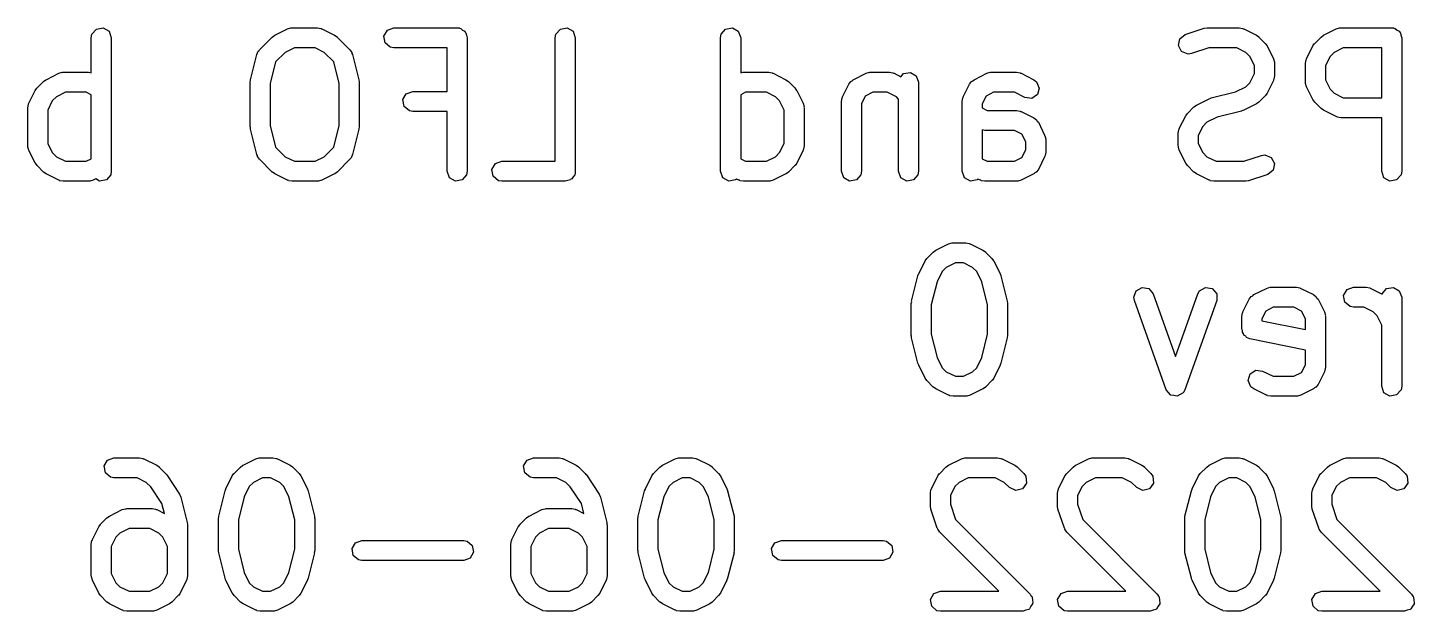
# Model space of a CAD drawing. Extents: x 65 to 231, y -134 to -59.
# Drawn here: x 220.61 to 231, y -102.47 to -98.1 of the extents above; entities that cross this region are included whole.
import ezdxf

# ---------------------------------------------------------------- set-up
doc = ezdxf.new("R2010")
doc.units = 0
doc.layers.add('BLACK', color=7, linetype='CONTINUOUS')

msp = doc.modelspace()

# ---------------------------------------------------------------- linework, layer by layer
at = {"layer": 'BLACK', "linetype": 'CONTINUOUS'}
for p, q in [((221.085, -98.1724), (221.09, -98.1467)), ((221.09, -98.1467), (221.123, -98.1074)), ((221.123, -98.1074), (221.173, -98.0985)), ((221.173, -98.0985), (221.218, -98.1242)), ((221.218, -98.1242), (221.235, -98.1724)), ((222.441, -98.167), (222.459, -98.1541)), ((222.459, -98.1541), (222.46, -98.1529)), ((222.46, -98.1529), (222.555, -98.1053)), ((222.555, -98.1053), (222.58, -98.0979)), ((222.58, -98.0979), (222.585, -98.0989)), ((222.585, -98.0989), (222.589, -98.0974)), ((222.589, -98.0974), (222.779, -98.0974)), ((222.779, -98.0974), (222.805, -98.1019)), ((222.805, -98.1019), (222.808, -98.1048)), ((222.808, -98.1048), (222.813, -98.1053)), ((222.813, -98.1053), (222.908, -98.1529)), ((222.908, -98.1529), (222.926, -98.1663)), ((223.277, -98.1594), (223.303, -98.1149)), ((223.303, -98.1149), (223.351, -98.0974)), ((223.351, -98.0974), (223.827, -98.0974)), ((223.827, -98.0974), (223.837, -98.0991)), ((223.837, -98.0991), (223.84, -98.0985)), ((223.84, -98.0985), (223.843, -98.1002)), ((223.843, -98.1002), (223.853, -98.1019)), ((223.853, -98.1019), (223.867, -98.1144)), ((223.867, -98.1144), (223.884, -98.1242)), ((223.884, -98.1242), (223.887, -98.1305)), ((223.887, -98.1305), (223.892, -98.1349)), ((223.892, -98.1349), (223.895, -98.1541)), ((223.895, -98.1541), (223.902, -98.1724)), ((224.561, -98.1724), (224.566, -98.1467)), ((224.566, -98.1467), (224.599, -98.1074)), ((224.599, -98.1074), (224.649, -98.0985)), ((224.649, -98.0985), (224.694, -98.1242)), ((224.694, -98.1242), (224.711, -98.1724)), ((225.8, -98.1724), (225.804, -98.1467)), ((225.804, -98.1467), (225.837, -98.1074)), ((225.837, -98.1074), (225.888, -98.0985)), ((225.888, -98.0985), (225.932, -98.1242)), ((225.932, -98.1242), (225.95, -98.1724)), ((229.239, -98.1807), (229.279, -98.1488)), ((229.279, -98.1488), (229.422, -98.1012)), ((229.422, -98.1012), (229.444, -98.0979)), ((229.444, -98.0979), (229.446, -98.0974)), ((229.446, -98.0974), (229.684, -98.0974)), ((229.684, -98.0974), (229.71, -98.1019)), ((229.71, -98.1019), (229.713, -98.1048)), ((229.713, -98.1048), (229.718, -98.1053)), ((229.718, -98.1053), (229.813, -98.1529)), ((229.813, -98.1529), (229.831, -98.1663)), ((230.298, -98.167), (230.316, -98.1541)), ((230.316, -98.1541), (230.317, -98.1529)), ((230.317, -98.1529), (230.412, -98.1053)), ((230.412, -98.1053), (230.437, -98.0979)), ((230.437, -98.0979), (230.442, -98.0989)), ((230.442, -98.0989), (230.446, -98.0974)), ((230.446, -98.0974), (230.827, -98.0974)), ((230.827, -98.0974), (230.837, -98.0991)), ((230.837, -98.0991), (230.84, -98.0985)), ((230.84, -98.0985), (230.843, -98.1002)), ((230.843, -98.1002), (230.853, -98.1019)), ((230.853, -98.1019), (230.867, -98.1144)), ((230.867, -98.1144), (230.884, -98.1242)), ((230.884, -98.1242), (230.887, -98.1305)), ((230.887, -98.1305), (230.892, -98.1349)), ((230.892, -98.1349), (230.895, -98.1541)), ((230.895, -98.1541), (230.902, -98.1724)), ((221.085, -98.4343), (221.085, -98.1724)), ((221.235, -98.1724), (221.235, -99.1724)), ((222.345, -98.2622), (222.441, -98.167)), ((222.607, -98.2474), (222.538, -98.2816)), ((222.762, -98.2474), (222.607, -98.2474)), ((222.83, -98.2816), (222.762, -98.2474)), ((222.926, -98.1663), (222.928, -98.167)), ((222.928, -98.167), (223.023, -98.2622)), ((223.286, -98.2099), (223.277, -98.1594)), ((223.325, -98.2429), (223.286, -98.2099)), ((223.351, -98.2474), (223.325, -98.2429)), ((223.752, -98.2474), (223.351, -98.2474)), ((223.752, -98.5736), (223.752, -98.2474)), ((223.902, -98.1724), (223.902, -99.1724)), ((224.561, -99.0974), (224.561, -98.1724)), ((224.711, -98.1724), (224.711, -99.1724)), ((225.8, -99.1724), (225.8, -98.1724)), ((225.95, -98.1724), (225.95, -98.4347)), ((229.229, -98.231), (229.239, -98.1807)), ((229.253, -98.2761), (229.229, -98.231)), ((229.458, -98.2474), (229.327, -98.2912)), ((229.666, -98.2474), (229.458, -98.2474)), ((229.735, -98.2816), (229.666, -98.2474)), ((229.831, -98.1663), (229.832, -98.167)), ((229.832, -98.167), (229.88, -98.2146)), ((229.88, -98.2146), (229.893, -98.233)), ((229.893, -98.233), (229.894, -98.2341)), ((229.894, -98.2341), (229.942, -98.3293)), ((230.188, -98.3293), (230.236, -98.2341)), ((230.236, -98.2341), (230.249, -98.2161)), ((230.249, -98.2161), (230.25, -98.2146)), ((230.25, -98.2146), (230.298, -98.167)), ((230.464, -98.2474), (230.395, -98.2816)), ((230.752, -98.2474), (230.464, -98.2474)), ((230.752, -98.6212), (230.752, -98.2474)), ((230.902, -98.1724), (230.902, -99.1724)), ((222.278, -98.4875), (222.326, -98.297)), ((222.326, -98.297), (222.336, -98.2733)), ((222.336, -98.2733), (222.342, -98.2689)), ((222.342, -98.2689), (222.345, -98.2622)), ((222.466, -98.3536), (222.426, -98.5149)), ((222.538, -98.2816), (222.466, -98.3536)), ((222.902, -98.3536), (222.83, -98.2816)), ((222.942, -98.5149), (222.902, -98.3536)), ((223.023, -98.2622), (223.038, -98.2835)), ((223.038, -98.2835), (223.038, -98.2909)), ((223.038, -98.2909), (223.043, -98.297)), ((223.043, -98.297), (223.09, -98.4875)), ((229.301, -98.295), (229.253, -98.2761)), ((229.327, -98.2912), (229.301, -98.295)), ((229.765, -98.312), (229.735, -98.2816)), ((229.8, -98.3806), (229.765, -98.312)), ((229.942, -98.3293), (229.949, -98.3543)), ((229.949, -98.3543), (229.948, -98.3586)), ((229.948, -98.3586), (229.95, -98.3629)), ((229.95, -98.3629), (229.95, -98.4581)), ((230.18, -98.3629), (230.185, -98.3372)), ((230.18, -98.5057), (230.18, -98.3629)), ((230.185, -98.3372), (230.188, -98.3338)), ((230.188, -98.3338), (230.188, -98.3293)), ((230.365, -98.312), (230.33, -98.3806)), ((230.395, -98.2816), (230.365, -98.312)), ((220.746, -98.4863), (220.841, -98.4386)), ((220.841, -98.4386), (220.866, -98.4312)), ((220.866, -98.4312), (220.87, -98.4322)), ((220.87, -98.4322), (220.875, -98.4307)), ((220.875, -98.4307), (221.065, -98.4307)), ((221.065, -98.4307), (221.085, -98.4343)), ((225.95, -98.4347), (225.961, -98.4312)), ((225.961, -98.4312), (225.966, -98.4322)), ((225.966, -98.4322), (225.97, -98.4307)), ((225.97, -98.4307), (226.16, -98.4307)), ((226.16, -98.4307), (226.186, -98.4352)), ((226.186, -98.4352), (226.189, -98.4381)), ((226.189, -98.4381), (226.194, -98.4386)), ((226.194, -98.4386), (226.289, -98.4863)), ((226.793, -98.4863), (226.889, -98.4386)), ((226.889, -98.4386), (226.914, -98.4312)), ((226.914, -98.4312), (226.918, -98.4322)), ((226.918, -98.4322), (226.922, -98.4307)), ((226.922, -98.4307), (227.065, -98.4307)), ((227.065, -98.4307), (227.091, -98.4352)), ((227.091, -98.4352), (227.094, -98.4381)), ((227.094, -98.4381), (227.099, -98.4386)), ((227.099, -98.4386), (227.15, -98.4646)), ((227.15, -98.4646), (227.17, -98.4408)), ((227.17, -98.4408), (227.221, -98.4319)), ((227.221, -98.4319), (227.265, -98.4575)), ((227.265, -98.4575), (227.283, -98.5057)), ((227.698, -98.4863), (227.793, -98.4386)), ((227.793, -98.4386), (227.818, -98.4312)), ((227.818, -98.4312), (227.823, -98.4322)), ((227.823, -98.4322), (227.827, -98.4307)), ((227.827, -98.4307), (228.017, -98.4307)), ((228.017, -98.4307), (228.043, -98.4352)), ((228.043, -98.4352), (228.046, -98.4381)), ((228.046, -98.4381), (228.051, -98.4386)), ((228.051, -98.4386), (228.146, -98.4863)), ((229.765, -98.5089), (229.8, -98.4404)), ((229.8, -98.4404), (229.8, -98.3806)), ((229.95, -98.4581), (229.945, -98.4837)), ((230.33, -98.3806), (230.33, -98.488)), ((220.617, -98.6626), (220.665, -98.5674)), ((220.665, -98.5674), (220.678, -98.5494)), ((220.678, -98.5494), (220.679, -98.5479)), ((220.679, -98.5479), (220.726, -98.5003)), ((220.726, -98.5003), (220.745, -98.4874)), ((220.745, -98.4874), (220.746, -98.4863)), ((222.276, -98.5057), (222.278, -98.491)), ((222.276, -98.839), (222.276, -98.5057)), ((222.278, -98.491), (222.278, -98.4875)), ((222.426, -98.5149), (222.426, -98.8298)), ((222.942, -98.8298), (222.942, -98.5149)), ((223.09, -98.4875), (223.091, -98.5025)), ((223.091, -98.5025), (223.092, -98.5057)), ((223.092, -98.5057), (223.092, -98.839)), ((226.289, -98.4863), (226.307, -98.4996)), ((226.307, -98.4996), (226.309, -98.5003)), ((226.309, -98.5003), (226.356, -98.5479)), ((226.356, -98.5479), (226.369, -98.5663)), ((226.369, -98.5663), (226.37, -98.5674)), ((226.37, -98.5674), (226.418, -98.6626)), ((226.712, -98.615), (226.76, -98.5198)), ((226.76, -98.5198), (226.775, -98.4989)), ((226.775, -98.4989), (226.786, -98.4944)), ((226.786, -98.4944), (226.793, -98.4863)), ((227.283, -98.5057), (227.283, -99.1724)), ((227.617, -98.615), (227.665, -98.5198)), ((227.665, -98.5198), (227.68, -98.4989)), ((227.68, -98.4989), (227.69, -98.4944)), ((227.69, -98.4944), (227.698, -98.4863)), ((228.146, -98.4863), (228.167, -98.5018)), ((228.167, -98.5018), (228.187, -98.5488)), ((228.187, -98.5488), (228.173, -98.598)), ((229.658, -98.5778), (229.735, -98.5393)), ((229.735, -98.5393), (229.765, -98.5089)), ((229.942, -98.4916), (229.894, -98.5869)), ((229.945, -98.4837), (229.942, -98.4872)), ((229.942, -98.4872), (229.942, -98.4916)), ((230.182, -98.5099), (230.18, -98.5057)), ((230.181, -98.5143), (230.182, -98.5099)), ((230.188, -98.5393), (230.181, -98.5143)), ((230.236, -98.6345), (230.188, -98.5393)), ((230.33, -98.488), (230.365, -98.5565)), ((230.365, -98.5565), (230.395, -98.5869)), ((220.609, -98.6962), (220.614, -98.6705)), ((220.614, -98.6705), (220.616, -98.6671)), ((220.616, -98.6671), (220.617, -98.6626)), ((220.793, -98.6454), (220.759, -98.7139)), ((220.824, -98.615), (220.793, -98.6454)), ((220.892, -98.5807), (220.824, -98.615)), ((221.047, -98.5807), (220.892, -98.5807)), ((221.085, -98.5997), (221.047, -98.5807)), ((221.085, -99.0784), (221.085, -98.5997)), ((223.42, -98.6355), (223.445, -98.5911)), ((223.429, -98.6861), (223.42, -98.6355)), ((223.445, -98.5911), (223.494, -98.5736)), ((223.494, -98.5736), (223.752, -98.5736)), ((225.987, -98.5807), (225.95, -98.5997)), ((225.95, -98.5997), (225.95, -99.0784)), ((226.143, -98.5807), (225.987, -98.5807)), ((226.211, -98.615), (226.143, -98.5807)), ((226.241, -98.6454), (226.211, -98.615)), ((226.276, -98.7139), (226.241, -98.6454)), ((226.418, -98.6626), (226.425, -98.6876)), ((226.704, -98.6486), (226.709, -98.6229)), ((226.704, -99.1724), (226.704, -98.6486)), ((226.709, -98.6229), (226.712, -98.6195)), ((226.712, -98.6195), (226.712, -98.615)), ((226.883, -98.6092), (226.854, -98.6663)), ((226.854, -98.6663), (226.854, -99.1724)), ((226.94, -98.5807), (226.883, -98.6092)), ((227.047, -98.5807), (226.94, -98.5807)), ((227.116, -98.615), (227.047, -98.5807)), ((227.133, -98.632), (227.116, -98.615)), ((227.133, -99.1724), (227.133, -98.632)), ((227.609, -98.6486), (227.614, -98.6229)), ((227.609, -99.1724), (227.609, -98.6486)), ((227.614, -98.6229), (227.616, -98.6195)), ((227.616, -98.6195), (227.617, -98.615)), ((227.788, -98.6092), (227.759, -98.6663)), ((227.759, -98.6663), (227.759, -98.6975)), ((227.845, -98.5807), (227.788, -98.6092)), ((228, -98.5807), (227.845, -98.5807)), ((228.079, -98.6204), (228, -98.5807)), ((228.13, -98.6263), (228.079, -98.6204)), ((228.173, -98.598), (228.13, -98.6263)), ((229.365, -98.6767), (229.46, -98.6291)), ((229.46, -98.6291), (229.472, -98.6254)), ((229.472, -98.6254), (229.475, -98.6234)), ((229.475, -98.6234), (229.658, -98.5778)), ((229.813, -98.668), (229.718, -98.7157)), ((229.814, -98.6668), (229.813, -98.668)), ((229.832, -98.654), (229.814, -98.6668)), ((229.88, -98.6064), (229.832, -98.654)), ((229.881, -98.6049), (229.88, -98.6064)), ((229.894, -98.5869), (229.881, -98.6049)), ((230.237, -98.6356), (230.236, -98.6345)), ((230.25, -98.654), (230.237, -98.6356)), ((230.298, -98.7016), (230.25, -98.654)), ((230.395, -98.5869), (230.464, -98.6212)), ((230.464, -98.6212), (230.752, -98.6212)), ((220.609, -98.9819), (220.609, -98.6962)), ((220.759, -98.7139), (220.759, -98.9642)), ((223.468, -98.719), (223.429, -98.6861)), ((223.494, -98.7236), (223.468, -98.719)), ((223.752, -98.7236), (223.494, -98.7236)), ((223.752, -99.1724), (223.752, -98.7236)), ((226.276, -98.9642), (226.276, -98.7139)), ((226.425, -98.6876), (226.424, -98.692)), ((226.424, -98.692), (226.426, -98.6962)), ((226.426, -98.6962), (226.426, -98.9819)), ((227.759, -98.6975), (227.797, -98.7164)), ((227.797, -98.7164), (228.017, -98.7164)), ((228.017, -98.7164), (228.043, -98.721)), ((228.043, -98.721), (228.046, -98.7238)), ((228.046, -98.7238), (228.051, -98.7243)), ((228.051, -98.7243), (228.146, -98.772)), ((228.146, -98.772), (228.167, -98.7875)), ((229.236, -98.8531), (229.284, -98.7579)), ((229.284, -98.7579), (229.297, -98.7399)), ((229.297, -98.7399), (229.298, -98.7384)), ((229.298, -98.7384), (229.345, -98.6908)), ((229.345, -98.6908), (229.364, -98.6779)), ((229.364, -98.6779), (229.365, -98.6767)), ((229.52, -98.767), (229.443, -98.8054)), ((229.702, -98.7213), (229.52, -98.767)), ((229.705, -98.7193), (229.702, -98.7213)), ((229.718, -98.7157), (229.705, -98.7193)), ((230.299, -98.7023), (230.298, -98.7016)), ((230.317, -98.7157), (230.299, -98.7023)), ((230.412, -98.7633), (230.317, -98.7157)), ((230.417, -98.7638), (230.412, -98.7633)), ((230.42, -98.7667), (230.417, -98.7638)), ((230.446, -98.7712), (230.42, -98.7667)), ((230.752, -98.7712), (230.446, -98.7712)), ((230.752, -99.1724), (230.752, -98.7712)), ((222.277, -98.8423), (222.276, -98.839)), ((222.278, -98.8572), (222.277, -98.8423)), ((222.326, -99.0477), (222.278, -98.8572)), ((222.426, -98.8298), (222.466, -98.9912)), ((222.902, -98.9912), (222.942, -98.8298)), ((223.09, -98.8572), (223.043, -99.0477)), ((223.092, -98.839), (223.09, -98.8538)), ((223.09, -98.8538), (223.09, -98.8572)), ((227.779, -98.8664), (227.759, -98.8629)), ((227.759, -98.8629), (227.759, -99.0784)), ((228, -98.8664), (227.779, -98.8664)), ((228.057, -98.8949), (228, -98.8664)), ((228.167, -98.7875), (228.172, -98.7978)), ((228.172, -98.7978), (228.18, -98.8055)), ((228.18, -98.8055), (228.227, -98.9007)), ((229.228, -98.8867), (229.233, -98.861)), ((229.233, -98.861), (229.236, -98.8576)), ((229.236, -98.8576), (229.236, -98.8531)), ((229.412, -98.8359), (229.378, -98.9044)), ((229.443, -98.8054), (229.412, -98.8359)), ((220.611, -98.9861), (220.609, -98.9819)), ((220.61, -98.9905), (220.611, -98.9861)), ((220.759, -98.9642), (220.793, -99.0327)), ((226.241, -99.0327), (226.276, -98.9642)), ((226.426, -98.9819), (226.421, -99.0076)), ((228.085, -98.952), (228.057, -98.8949)), ((228.085, -99.0118), (228.085, -98.952)), ((228.227, -98.9007), (228.235, -98.9257)), ((228.235, -98.9257), (228.234, -98.9301)), ((228.234, -98.9301), (228.235, -98.9343)), ((228.235, -98.9343), (228.235, -99.0295)), ((229.228, -98.9819), (229.228, -98.8867)), ((229.23, -98.9861), (229.228, -98.9819)), ((229.229, -98.9905), (229.23, -98.9861)), ((229.378, -98.9044), (229.378, -98.9642)), ((229.378, -98.9642), (229.412, -99.0327)), ((220.617, -99.0154), (220.61, -98.9905)), ((220.665, -99.1107), (220.617, -99.0154)), ((220.793, -99.0327), (220.824, -99.0631)), ((220.824, -99.0631), (220.892, -99.0974)), ((221.047, -99.0974), (221.085, -99.0784)), ((222.33, -99.0538), (222.326, -99.0477)), ((222.33, -99.0612), (222.33, -99.0538)), ((222.345, -99.0826), (222.33, -99.0612)), ((222.441, -99.1778), (222.345, -99.0826)), ((222.466, -98.9912), (222.538, -99.0631)), ((222.538, -99.0631), (222.607, -99.0974)), ((222.762, -99.0974), (222.83, -99.0631)), ((222.83, -99.0631), (222.902, -98.9912)), ((223.023, -99.0826), (222.928, -99.1778)), ((223.026, -99.0758), (223.023, -99.0826)), ((223.032, -99.0715), (223.026, -99.0758)), ((223.043, -99.0477), (223.032, -99.0715)), ((225.95, -99.0784), (225.987, -99.0974)), ((226.143, -99.0974), (226.211, -99.0631)), ((226.211, -99.0631), (226.241, -99.0327)), ((226.418, -99.0154), (226.37, -99.1107)), ((226.421, -99.0076), (226.418, -99.011)), ((226.418, -99.011), (226.418, -99.0154)), ((227.759, -99.0784), (227.797, -99.0974)), ((228, -99.0974), (228.057, -99.0689)), ((228.057, -99.0689), (228.085, -99.0118)), ((228.227, -99.0631), (228.18, -99.1583)), ((228.228, -99.0586), (228.227, -99.0631)), ((228.231, -99.0552), (228.228, -99.0586)), ((228.235, -99.0295), (228.231, -99.0552)), ((229.236, -99.0154), (229.229, -98.9905)), ((229.284, -99.1107), (229.236, -99.0154)), ((229.412, -99.0327), (229.443, -99.0631)), ((229.443, -99.0631), (229.511, -99.0974)), ((229.719, -99.0974), (229.851, -99.0536)), ((229.851, -99.0536), (229.877, -99.0498)), ((229.877, -99.0498), (229.924, -99.0686)), ((229.924, -99.0686), (229.949, -99.1138)), ((220.666, -99.1118), (220.665, -99.1107)), ((220.679, -99.1302), (220.666, -99.1118)), ((220.726, -99.1778), (220.679, -99.1302)), ((220.728, -99.1785), (220.726, -99.1778)), ((220.746, -99.1918), (220.728, -99.1785)), ((220.841, -99.2395), (220.746, -99.1918)), ((220.892, -99.0974), (221.047, -99.0974)), ((221.235, -99.1724), (221.231, -99.198)), ((222.442, -99.1785), (222.441, -99.1778)), ((222.46, -99.1918), (222.442, -99.1785)), ((222.555, -99.2395), (222.46, -99.1918)), ((222.607, -99.0974), (222.762, -99.0974)), ((222.908, -99.1918), (222.813, -99.2395)), ((222.909, -99.1907), (222.908, -99.1918)), ((222.928, -99.1778), (222.909, -99.1907)), ((223.769, -99.2206), (223.752, -99.1724)), ((223.902, -99.1724), (223.897, -99.198)), ((224.086, -99.1594), (224.112, -99.1149)), ((224.095, -99.2099), (224.086, -99.1594)), ((224.112, -99.1149), (224.16, -99.0974)), ((224.16, -99.0974), (224.561, -99.0974)), ((224.709, -99.1883), (224.707, -99.198)), ((224.71, -99.1854), (224.709, -99.1883)), ((224.711, -99.1724), (224.71, -99.1821)), ((224.71, -99.1821), (224.71, -99.1854)), ((225.817, -99.2206), (225.8, -99.1724)), ((225.987, -99.0974), (226.143, -99.0974)), ((226.289, -99.1918), (226.194, -99.2395)), ((226.29, -99.1907), (226.289, -99.1918)), ((226.309, -99.1778), (226.29, -99.1907)), ((226.356, -99.1302), (226.309, -99.1778)), ((226.357, -99.1287), (226.356, -99.1302)), ((226.37, -99.1107), (226.357, -99.1287)), ((226.722, -99.2206), (226.704, -99.1724)), ((226.854, -99.1724), (226.85, -99.198)), ((227.15, -99.2206), (227.133, -99.1724)), ((227.283, -99.1724), (227.278, -99.198)), ((227.627, -99.2206), (227.609, -99.1724)), ((227.797, -99.0974), (228, -99.0974)), ((228.146, -99.1918), (228.051, -99.2395)), ((228.154, -99.1837), (228.146, -99.1918)), ((228.164, -99.1792), (228.154, -99.1837)), ((228.18, -99.1583), (228.164, -99.1792)), ((229.285, -99.1118), (229.284, -99.1107)), ((229.298, -99.1302), (229.285, -99.1118)), ((229.345, -99.1778), (229.298, -99.1302)), ((229.347, -99.1785), (229.345, -99.1778)), ((229.365, -99.1918), (229.347, -99.1785)), ((229.46, -99.2395), (229.365, -99.1918)), ((229.511, -99.0974), (229.719, -99.0974)), ((229.938, -99.164), (229.898, -99.1959)), ((229.949, -99.1138), (229.938, -99.164)), ((230.769, -99.2206), (230.752, -99.1724)), ((230.902, -99.1724), (230.897, -99.198)), ((220.845, -99.24), (220.841, -99.2395)), ((220.849, -99.2429), (220.845, -99.24)), ((220.875, -99.2474), (220.849, -99.2429)), ((221.065, -99.2474), (220.875, -99.2474)), ((221.069, -99.2458), (221.065, -99.2474)), ((221.074, -99.2469), (221.069, -99.2458)), ((221.099, -99.2395), (221.074, -99.2469)), ((221.118, -99.2296), (221.099, -99.2395)), ((221.147, -99.2462), (221.118, -99.2296)), ((221.198, -99.2373), (221.147, -99.2462)), ((221.231, -99.198), (221.198, -99.2373)), ((222.56, -99.24), (222.555, -99.2395)), ((222.563, -99.2429), (222.56, -99.24)), ((222.589, -99.2474), (222.563, -99.2429)), ((222.779, -99.2474), (222.589, -99.2474)), ((222.783, -99.2458), (222.779, -99.2474)), ((222.788, -99.2469), (222.783, -99.2458)), ((222.813, -99.2395), (222.788, -99.2469)), ((223.814, -99.2462), (223.769, -99.2206)), ((223.864, -99.2373), (223.814, -99.2462)), ((223.897, -99.198), (223.864, -99.2373)), ((224.135, -99.2429), (224.095, -99.2099)), ((224.16, -99.2474), (224.135, -99.2429)), ((224.636, -99.2474), (224.16, -99.2474)), ((224.655, -99.2407), (224.636, -99.2474)), ((224.674, -99.2373), (224.655, -99.2407)), ((224.678, -99.2321), (224.674, -99.2373)), ((224.685, -99.2298), (224.678, -99.2321)), ((224.694, -99.213), (224.685, -99.2298)), ((224.707, -99.198), (224.694, -99.213)), ((225.861, -99.2462), (225.817, -99.2206)), ((225.912, -99.2373), (225.861, -99.2462)), ((225.918, -99.2303), (225.912, -99.2373)), ((225.936, -99.2395), (225.918, -99.2303)), ((225.941, -99.24), (225.936, -99.2395)), ((225.944, -99.2429), (225.941, -99.24)), ((225.97, -99.2474), (225.944, -99.2429)), ((226.16, -99.2474), (225.97, -99.2474)), ((226.164, -99.2458), (226.16, -99.2474)), ((226.169, -99.2469), (226.164, -99.2458)), ((226.194, -99.2395), (226.169, -99.2469)), ((226.766, -99.2462), (226.722, -99.2206)), ((226.817, -99.2373), (226.766, -99.2462)), ((226.85, -99.198), (226.817, -99.2373)), ((227.195, -99.2462), (227.15, -99.2206)), ((227.245, -99.2373), (227.195, -99.2462)), ((227.278, -99.198), (227.245, -99.2373)), ((227.671, -99.2462), (227.627, -99.2206)), ((227.722, -99.2373), (227.671, -99.2462)), ((227.727, -99.2303), (227.722, -99.2373)), ((227.746, -99.2395), (227.727, -99.2303)), ((227.75, -99.24), (227.746, -99.2395)), ((227.754, -99.2429), (227.75, -99.24)), ((227.779, -99.2474), (227.754, -99.2429)), ((228.017, -99.2474), (227.779, -99.2474)), ((228.022, -99.2458), (228.017, -99.2474)), ((228.026, -99.2469), (228.022, -99.2458)), ((228.051, -99.2395), (228.026, -99.2469)), ((229.464, -99.24), (229.46, -99.2395)), ((229.468, -99.2429), (229.464, -99.24)), ((229.494, -99.2474), (229.468, -99.2429)), ((229.732, -99.2474), (229.494, -99.2474)), ((229.733, -99.2468), (229.732, -99.2474)), ((229.755, -99.2435), (229.733, -99.2468)), ((229.898, -99.1959), (229.755, -99.2435)), ((230.814, -99.2462), (230.769, -99.2206)), ((230.864, -99.2373), (230.814, -99.2462)), ((230.897, -99.198), (230.864, -99.2373)), ((227.508, -99.7153), (227.533, -99.7079)), ((227.533, -99.7079), (227.537, -99.7089)), ((227.537, -99.7089), (227.541, -99.7074)), ((227.541, -99.7074), (227.636, -99.7074)), ((227.636, -99.7074), (227.662, -99.7119)), ((227.662, -99.7119), (227.666, -99.7148)), ((227.666, -99.7148), (227.67, -99.7153)), ((227.345, -99.8246), (227.393, -99.777)), ((227.393, -99.777), (227.411, -99.7641)), ((227.411, -99.7641), (227.412, -99.7629)), ((227.412, -99.7629), (227.508, -99.7153)), ((227.67, -99.7153), (227.765, -99.7629)), ((227.765, -99.7629), (227.783, -99.7763)), ((227.783, -99.7763), (227.785, -99.777)), ((227.785, -99.777), (227.832, -99.8246)), ((227.284, -99.9393), (227.331, -99.8441)), ((227.331, -99.8441), (227.345, -99.8261)), ((227.345, -99.8261), (227.345, -99.8246)), ((227.46, -99.922), (227.421, -99.999)), ((227.49, -99.8916), (227.46, -99.922)), ((227.559, -99.8574), (227.49, -99.8916)), ((227.619, -99.8574), (227.559, -99.8574)), ((227.687, -99.8916), (227.619, -99.8574)), ((227.718, -99.922), (227.687, -99.8916)), ((227.756, -99.999), (227.718, -99.922)), ((227.832, -99.8246), (227.845, -99.843)), ((227.845, -99.843), (227.846, -99.8441)), ((227.846, -99.8441), (227.894, -99.9393)), ((227.23, -100.145), (227.278, -99.9547)), ((227.278, -99.9547), (227.283, -99.9428)), ((227.283, -99.9428), (227.284, -99.9393)), ((227.421, -99.999), (227.378, -100.173)), ((227.8, -100.173), (227.756, -99.999)), ((227.894, -99.9393), (227.898, -99.9517)), ((227.898, -99.9517), (227.9, -99.9547)), ((227.9, -99.9547), (227.947, -100.145)), ((228.895, -100.115), (228.913, -100.067)), ((228.899, -100.141), (228.895, -100.115)), ((228.913, -100.067), (228.957, -100.042)), ((228.957, -100.042), (229.008, -100.051)), ((229.008, -100.051), (229.04, -100.09)), ((229.04, -100.09), (229.208, -100.559)), ((229.208, -100.559), (229.375, -100.09)), ((229.375, -100.09), (229.388, -100.068)), ((229.388, -100.068), (229.432, -100.042)), ((229.432, -100.042), (229.483, -100.051)), ((229.483, -100.051), (229.516, -100.09)), ((229.516, -100.09), (229.517, -100.141)), ((229.712, -100.225), (229.76, -100.13)), ((229.76, -100.13), (229.775, -100.109)), ((229.775, -100.109), (229.786, -100.104)), ((229.786, -100.104), (229.793, -100.096)), ((229.793, -100.096), (229.889, -100.049)), ((229.889, -100.049), (229.914, -100.041)), ((229.914, -100.041), (229.918, -100.042)), ((229.918, -100.042), (229.922, -100.041)), ((229.922, -100.041), (230.113, -100.041)), ((230.113, -100.041), (230.138, -100.045)), ((230.138, -100.045), (230.142, -100.048)), ((230.142, -100.048), (230.146, -100.049)), ((230.146, -100.049), (230.241, -100.096)), ((230.241, -100.096), (230.262, -100.112)), ((230.262, -100.112), (230.267, -100.122)), ((230.267, -100.122), (230.275, -100.13)), ((230.275, -100.13), (230.323, -100.225)), ((230.467, -100.103), (230.493, -100.058)), ((230.476, -100.153), (230.467, -100.103)), ((230.493, -100.058), (230.541, -100.041)), ((230.541, -100.041), (230.636, -100.041)), ((230.636, -100.041), (230.662, -100.045)), ((230.662, -100.045), (230.666, -100.048)), ((230.666, -100.048), (230.67, -100.049)), ((230.67, -100.049), (230.756, -100.092)), ((230.756, -100.09), (230.789, -100.051)), ((230.756, -100.092), (230.756, -100.09)), ((230.789, -100.051), (230.84, -100.042)), ((230.84, -100.042), (230.884, -100.068)), ((230.884, -100.068), (230.902, -100.116)), ((230.902, -100.116), (230.902, -100.782)), ((227.228, -100.163), (227.231, -100.149)), ((227.228, -100.401), (227.228, -100.163)), ((227.231, -100.149), (227.23, -100.145)), ((227.378, -100.173), (227.378, -100.392)), ((227.8, -100.392), (227.8, -100.173)), ((227.947, -100.145), (227.948, -100.16)), ((227.948, -100.16), (227.95, -100.163)), ((227.95, -100.163), (227.95, -100.401)), ((229.137, -100.808), (228.899, -100.141)), ((229.517, -100.141), (229.278, -100.808)), ((229.704, -100.259), (229.709, -100.233)), ((229.709, -100.233), (229.712, -100.229)), ((229.712, -100.229), (229.712, -100.225)), ((229.883, -100.219), (229.854, -100.276)), ((229.94, -100.191), (229.883, -100.219)), ((230.095, -100.191), (229.94, -100.191)), ((230.152, -100.219), (230.095, -100.191)), ((230.18, -100.276), (230.152, -100.219)), ((230.323, -100.225), (230.33, -100.25)), ((230.516, -100.186), (230.476, -100.153)), ((230.541, -100.191), (230.516, -100.186)), ((230.619, -100.191), (230.541, -100.191)), ((230.687, -100.225), (230.619, -100.191)), ((230.718, -100.255), (230.687, -100.225)), ((229.704, -100.354), (229.704, -100.259)), ((229.854, -100.276), (229.854, -100.292)), ((229.854, -100.292), (230.18, -100.358)), ((230.18, -100.358), (230.18, -100.276)), ((230.33, -100.25), (230.329, -100.254)), ((230.329, -100.254), (230.33, -100.259)), ((230.33, -100.259), (230.33, -100.64)), ((230.752, -100.324), (230.718, -100.255)), ((230.752, -100.782), (230.752, -100.324)), ((227.229, -100.405), (227.228, -100.401)), ((227.23, -100.42), (227.229, -100.405)), ((227.278, -100.61), (227.23, -100.42)), ((227.378, -100.392), (227.421, -100.566)), ((227.756, -100.566), (227.8, -100.392)), ((227.947, -100.42), (227.9, -100.61)), ((227.95, -100.401), (227.947, -100.416)), ((227.947, -100.416), (227.947, -100.42)), ((229.709, -100.365), (229.704, -100.354)), ((229.708, -100.378), (229.709, -100.365)), ((229.717, -100.389), (229.708, -100.378)), ((229.722, -100.402), (229.717, -100.389)), ((229.733, -100.408), (229.722, -100.402)), ((229.74, -100.418), (229.733, -100.408)), ((229.765, -100.427), (229.74, -100.418)), ((230.18, -100.511), (229.765, -100.427)), ((230.18, -100.622), (230.18, -100.511)), ((227.28, -100.613), (227.278, -100.61)), ((227.284, -100.625), (227.28, -100.613)), ((227.331, -100.721), (227.284, -100.625)), ((227.421, -100.566), (227.46, -100.643)), ((227.46, -100.643), (227.49, -100.673)), ((227.687, -100.673), (227.718, -100.643)), ((227.718, -100.643), (227.756, -100.566)), ((227.894, -100.625), (227.846, -100.721)), ((227.9, -100.61), (227.894, -100.622)), ((227.894, -100.622), (227.894, -100.625)), ((230.152, -100.679), (230.18, -100.622)), ((230.33, -100.64), (230.326, -100.665)), ((227.332, -100.722), (227.331, -100.721)), ((227.345, -100.74), (227.332, -100.722)), ((227.393, -100.788), (227.345, -100.74)), ((227.49, -100.673), (227.559, -100.707)), ((227.559, -100.707), (227.619, -100.707)), ((227.619, -100.707), (227.687, -100.673)), ((227.832, -100.74), (227.785, -100.788)), ((227.833, -100.739), (227.832, -100.74)), ((227.846, -100.721), (227.833, -100.739)), ((229.752, -100.739), (229.767, -100.69)), ((229.772, -100.786), (229.752, -100.739)), ((229.767, -100.69), (229.809, -100.662)), ((229.809, -100.662), (229.86, -100.668)), ((229.86, -100.668), (229.94, -100.707)), ((229.94, -100.707), (230.095, -100.707)), ((230.095, -100.707), (230.152, -100.679)), ((230.323, -100.673), (230.275, -100.768)), ((230.326, -100.665), (230.323, -100.669)), ((230.323, -100.669), (230.323, -100.673)), ((227.394, -100.788), (227.393, -100.788)), ((227.412, -100.802), (227.394, -100.788)), ((227.508, -100.849), (227.412, -100.802)), ((227.512, -100.85), (227.508, -100.849)), ((227.516, -100.853), (227.512, -100.85)), ((227.541, -100.857), (227.516, -100.853)), ((227.636, -100.857), (227.541, -100.857)), ((227.641, -100.856), (227.636, -100.857)), ((227.645, -100.857), (227.641, -100.856)), ((227.67, -100.849), (227.645, -100.857)), ((227.765, -100.802), (227.67, -100.849)), ((227.766, -100.801), (227.765, -100.802)), ((227.785, -100.788), (227.766, -100.801)), ((229.138, -100.808), (229.137, -100.808)), ((229.154, -100.828), (229.138, -100.808)), ((229.138, -100.808), (229.138, -100.808)), ((229.17, -100.847), (229.154, -100.828)), ((229.171, -100.848), (229.17, -100.847)), ((229.17, -100.847), (229.17, -100.847)), ((229.196, -100.852), (229.171, -100.848)), ((229.22, -100.856), (229.196, -100.852)), ((229.221, -100.856), (229.22, -100.856)), ((229.243, -100.843), (229.221, -100.856)), ((229.221, -100.856), (229.221, -100.856)), ((229.265, -100.831), (229.243, -100.843)), ((229.266, -100.83), (229.265, -100.83)), ((229.265, -100.83), (229.265, -100.831)), ((229.278, -100.808), (229.266, -100.83)), ((229.793, -100.802), (229.772, -100.786)), ((229.889, -100.849), (229.793, -100.802)), ((229.893, -100.85), (229.889, -100.849)), ((229.896, -100.853), (229.893, -100.85)), ((229.922, -100.857), (229.896, -100.853)), ((230.113, -100.857), (229.922, -100.857)), ((230.117, -100.856), (230.113, -100.857)), ((230.121, -100.857), (230.117, -100.856)), ((230.146, -100.849), (230.121, -100.857)), ((230.241, -100.802), (230.146, -100.849)), ((230.249, -100.794), (230.241, -100.802)), ((230.259, -100.789), (230.249, -100.794)), ((230.275, -100.768), (230.259, -100.789)), ((230.769, -100.831), (230.752, -100.782)), ((230.814, -100.856), (230.769, -100.831)), ((230.864, -100.847), (230.814, -100.856)), ((230.897, -100.808), (230.864, -100.847)), ((230.902, -100.782), (230.897, -100.808)), ((221.182, -101.379), (221.207, -101.335)), ((221.207, -101.335), (221.255, -101.317)), ((221.255, -101.317), (221.446, -101.317)), ((221.446, -101.317), (221.472, -101.322)), ((221.472, -101.322), (221.475, -101.325)), ((221.475, -101.325), (221.479, -101.325)), ((221.479, -101.325), (221.575, -101.373)), ((221.575, -101.373), (221.593, -101.386)), ((222.202, -101.387), (222.221, -101.374)), ((222.221, -101.374), (222.222, -101.373)), ((222.222, -101.373), (222.317, -101.325)), ((222.317, -101.325), (222.342, -101.318)), ((222.342, -101.318), (222.346, -101.319)), ((222.346, -101.319), (222.351, -101.317)), ((222.351, -101.317), (222.446, -101.317)), ((222.446, -101.317), (222.472, -101.322)), ((222.472, -101.322), (222.475, -101.325)), ((222.475, -101.325), (222.479, -101.325)), ((222.479, -101.325), (222.575, -101.373)), ((222.575, -101.373), (222.593, -101.386)), ((224.324, -101.379), (224.35, -101.335)), ((224.35, -101.335), (224.398, -101.317)), ((224.398, -101.317), (224.589, -101.317)), ((224.589, -101.317), (224.614, -101.322)), ((224.614, -101.322), (224.618, -101.325)), ((224.618, -101.325), (224.622, -101.325)), ((224.622, -101.325), (224.718, -101.373)), ((224.718, -101.373), (224.736, -101.386)), ((225.345, -101.387), (225.364, -101.374)), ((225.364, -101.374), (225.365, -101.373)), ((225.365, -101.373), (225.46, -101.325)), ((225.46, -101.325), (225.485, -101.318)), ((225.485, -101.318), (225.489, -101.319)), ((225.489, -101.319), (225.494, -101.317)), ((225.494, -101.317), (225.589, -101.317)), ((225.589, -101.317), (225.614, -101.322)), ((225.614, -101.322), (225.618, -101.325)), ((225.618, -101.325), (225.622, -101.325)), ((225.622, -101.325), (225.718, -101.373)), ((225.718, -101.373), (225.736, -101.386)), ((227.488, -101.387), (227.507, -101.374)), ((227.507, -101.374), (227.508, -101.373)), ((227.508, -101.373), (227.603, -101.325)), ((227.603, -101.325), (227.628, -101.318)), ((227.628, -101.318), (227.632, -101.319)), ((227.632, -101.319), (227.636, -101.317)), ((227.636, -101.317), (227.875, -101.317)), ((227.875, -101.317), (227.9, -101.322)), ((227.9, -101.322), (227.904, -101.325)), ((227.904, -101.325), (227.908, -101.325)), ((227.908, -101.325), (228.003, -101.373)), ((228.003, -101.373), (228.021, -101.386)), ((228.441, -101.387), (228.459, -101.374)), ((228.459, -101.374), (228.46, -101.373)), ((228.46, -101.373), (228.555, -101.325)), ((228.555, -101.325), (228.58, -101.318)), ((228.58, -101.318), (228.585, -101.319)), ((228.585, -101.319), (228.589, -101.317)), ((228.589, -101.317), (228.827, -101.317)), ((228.827, -101.317), (228.853, -101.322)), ((228.853, -101.322), (228.856, -101.325)), ((228.856, -101.325), (228.86, -101.325)), ((228.86, -101.325), (228.956, -101.373)), ((228.956, -101.373), (228.974, -101.386)), ((229.441, -101.387), (229.459, -101.374)), ((229.459, -101.374), (229.46, -101.373)), ((229.46, -101.373), (229.555, -101.325)), ((229.555, -101.325), (229.58, -101.318)), ((229.58, -101.318), (229.585, -101.319)), ((229.585, -101.319), (229.589, -101.317)), ((229.589, -101.317), (229.684, -101.317)), ((229.684, -101.317), (229.71, -101.322)), ((229.71, -101.322), (229.713, -101.325)), ((229.713, -101.325), (229.718, -101.325)), ((229.718, -101.325), (229.813, -101.373)), ((229.813, -101.373), (229.831, -101.386)), ((230.345, -101.387), (230.364, -101.374)), ((230.364, -101.374), (230.365, -101.373)), ((230.365, -101.373), (230.46, -101.325)), ((230.46, -101.325), (230.485, -101.318)), ((230.485, -101.318), (230.489, -101.319)), ((230.489, -101.319), (230.494, -101.317)), ((230.494, -101.317), (230.732, -101.317)), ((230.732, -101.317), (230.757, -101.322)), ((230.757, -101.322), (230.761, -101.325)), ((230.761, -101.325), (230.765, -101.325)), ((230.765, -101.325), (230.86, -101.373)), ((230.86, -101.373), (230.878, -101.386)), ((221.191, -101.43), (221.182, -101.379)), ((221.23, -101.463), (221.191, -101.43)), ((221.255, -101.467), (221.23, -101.463)), ((221.428, -101.467), (221.255, -101.467)), ((221.497, -101.502), (221.428, -101.467)), ((221.593, -101.386), (221.594, -101.387)), ((221.594, -101.387), (221.642, -101.435)), ((221.642, -101.435), (221.648, -101.444)), ((221.648, -101.444), (221.651, -101.446)), ((221.651, -101.446), (221.746, -101.589)), ((222.093, -101.549), (222.141, -101.454)), ((222.141, -101.454), (222.154, -101.436)), ((222.154, -101.436), (222.155, -101.435)), ((222.155, -101.435), (222.202, -101.387)), ((222.368, -101.467), (222.3, -101.502)), ((222.428, -101.467), (222.368, -101.467)), ((222.497, -101.502), (222.428, -101.467)), ((222.593, -101.386), (222.594, -101.387)), ((222.594, -101.387), (222.642, -101.435)), ((222.642, -101.435), (222.655, -101.453)), ((222.655, -101.453), (222.656, -101.454)), ((222.656, -101.454), (222.704, -101.549)), ((224.333, -101.43), (224.324, -101.379)), ((224.373, -101.463), (224.333, -101.43)), ((224.398, -101.467), (224.373, -101.463)), ((224.571, -101.467), (224.398, -101.467)), ((224.64, -101.502), (224.571, -101.467)), ((224.736, -101.386), (224.737, -101.387)), ((224.737, -101.387), (224.785, -101.435)), ((224.785, -101.435), (224.791, -101.444)), ((224.791, -101.444), (224.794, -101.446)), ((224.794, -101.446), (224.889, -101.589)), ((225.236, -101.549), (225.284, -101.454)), ((225.284, -101.454), (225.297, -101.436)), ((225.297, -101.436), (225.298, -101.435)), ((225.298, -101.435), (225.345, -101.387)), ((225.511, -101.467), (225.443, -101.502)), ((225.571, -101.467), (225.511, -101.467)), ((225.64, -101.502), (225.571, -101.467)), ((225.736, -101.386), (225.737, -101.387)), ((225.737, -101.387), (225.785, -101.435)), ((225.785, -101.435), (225.798, -101.453)), ((225.798, -101.453), (225.799, -101.454)), ((225.799, -101.454), (225.846, -101.549)), ((227.379, -101.549), (227.426, -101.454)), ((227.426, -101.454), (227.44, -101.436)), ((227.44, -101.436), (227.441, -101.435)), ((227.441, -101.435), (227.488, -101.387)), ((227.654, -101.467), (227.586, -101.502)), ((227.857, -101.467), (227.654, -101.467)), ((227.925, -101.502), (227.857, -101.467)), ((228.021, -101.386), (228.023, -101.387)), ((228.023, -101.387), (228.07, -101.435)), ((228.07, -101.435), (228.085, -101.456)), ((228.085, -101.456), (228.09, -101.507)), ((228.331, -101.549), (228.379, -101.454)), ((228.379, -101.454), (228.392, -101.436)), ((228.392, -101.436), (228.393, -101.435)), ((228.393, -101.435), (228.441, -101.387)), ((228.607, -101.467), (228.538, -101.502)), ((228.809, -101.467), (228.607, -101.467)), ((228.878, -101.502), (228.809, -101.467)), ((228.974, -101.386), (228.975, -101.387)), ((228.975, -101.387), (229.023, -101.435)), ((229.023, -101.435), (229.038, -101.456)), ((229.038, -101.456), (229.042, -101.507)), ((229.331, -101.549), (229.379, -101.454)), ((229.379, -101.454), (229.392, -101.436)), ((229.392, -101.436), (229.393, -101.435)), ((229.393, -101.435), (229.441, -101.387)), ((229.607, -101.467), (229.538, -101.502)), ((229.666, -101.467), (229.607, -101.467)), ((229.735, -101.502), (229.666, -101.467)), ((229.831, -101.386), (229.832, -101.387)), ((229.832, -101.387), (229.88, -101.435)), ((229.88, -101.435), (229.893, -101.453)), ((229.893, -101.453), (229.894, -101.454)), ((229.894, -101.454), (229.942, -101.549)), ((230.236, -101.549), (230.284, -101.454)), ((230.284, -101.454), (230.297, -101.436)), ((230.297, -101.436), (230.298, -101.435)), ((230.298, -101.435), (230.345, -101.387)), ((230.511, -101.467), (230.443, -101.502)), ((230.714, -101.467), (230.511, -101.467)), ((230.782, -101.502), (230.714, -101.467)), ((230.878, -101.386), (230.88, -101.387)), ((230.88, -101.387), (230.928, -101.435)), ((230.928, -101.435), (230.942, -101.456)), ((230.942, -101.456), (230.947, -101.507)), ((221.531, -101.535), (221.497, -101.502)), ((221.614, -101.661), (221.531, -101.535)), ((222.04, -101.755), (222.087, -101.565)), ((222.087, -101.565), (222.093, -101.553)), ((222.093, -101.553), (222.093, -101.549)), ((222.269, -101.532), (222.231, -101.609)), ((222.3, -101.502), (222.269, -101.532)), ((222.527, -101.532), (222.497, -101.502)), ((222.566, -101.609), (222.527, -101.532)), ((222.704, -101.549), (222.707, -101.562)), ((222.707, -101.562), (222.709, -101.565)), ((222.709, -101.565), (222.757, -101.755)), ((224.673, -101.535), (224.64, -101.502)), ((224.757, -101.661), (224.673, -101.535)), ((225.183, -101.755), (225.23, -101.565)), ((225.23, -101.565), (225.236, -101.553)), ((225.236, -101.553), (225.236, -101.549)), ((225.412, -101.532), (225.374, -101.609)), ((225.443, -101.502), (225.412, -101.532)), ((225.67, -101.532), (225.64, -101.502)), ((225.709, -101.609), (225.67, -101.532)), ((225.846, -101.549), (225.85, -101.562)), ((225.85, -101.562), (225.852, -101.565)), ((225.852, -101.565), (225.9, -101.755)), ((227.371, -101.583), (227.375, -101.557)), ((227.371, -101.678), (227.371, -101.583)), ((227.375, -101.557), (227.378, -101.554)), ((227.378, -101.554), (227.379, -101.549)), ((227.555, -101.532), (227.521, -101.601)), ((227.586, -101.502), (227.555, -101.532)), ((227.964, -101.541), (227.925, -101.502)), ((228.011, -101.562), (227.964, -101.541)), ((228.06, -101.549), (228.011, -101.562)), ((228.09, -101.507), (228.06, -101.549)), ((228.323, -101.583), (228.328, -101.557)), ((228.323, -101.678), (228.323, -101.583)), ((228.328, -101.557), (228.331, -101.554)), ((228.331, -101.554), (228.331, -101.549)), ((228.508, -101.532), (228.473, -101.601)), ((228.538, -101.502), (228.508, -101.532)), ((228.917, -101.541), (228.878, -101.502)), ((228.963, -101.562), (228.917, -101.541)), ((229.013, -101.549), (228.963, -101.562)), ((229.042, -101.507), (229.013, -101.549)), ((229.278, -101.755), (229.326, -101.565)), ((229.326, -101.565), (229.331, -101.553)), ((229.331, -101.553), (229.331, -101.549)), ((229.508, -101.532), (229.469, -101.609)), ((229.538, -101.502), (229.508, -101.532)), ((229.765, -101.532), (229.735, -101.502)), ((229.804, -101.609), (229.765, -101.532)), ((229.942, -101.549), (229.945, -101.562)), ((229.945, -101.562), (229.947, -101.565)), ((229.947, -101.565), (229.995, -101.755)), ((230.228, -101.583), (230.233, -101.557)), ((230.228, -101.678), (230.228, -101.583)), ((230.233, -101.557), (230.236, -101.554)), ((230.236, -101.554), (230.236, -101.549)), ((230.412, -101.532), (230.378, -101.601)), ((230.443, -101.502), (230.412, -101.532)), ((230.821, -101.541), (230.782, -101.502)), ((230.868, -101.562), (230.821, -101.541)), ((230.918, -101.549), (230.868, -101.562)), ((230.947, -101.507), (230.918, -101.549)), ((221.633, -101.735), (221.614, -101.661)), ((221.746, -101.589), (221.757, -101.612)), ((221.757, -101.612), (221.757, -101.612)), ((221.757, -101.612), (221.804, -101.803)), ((222.231, -101.609), (222.188, -101.783)), ((222.609, -101.783), (222.566, -101.609)), ((224.776, -101.735), (224.757, -101.661)), ((224.889, -101.589), (224.899, -101.612)), ((224.899, -101.612), (224.9, -101.612)), ((224.9, -101.612), (224.947, -101.803)), ((225.374, -101.609), (225.33, -101.783)), ((225.752, -101.783), (225.709, -101.609)), ((227.372, -101.68), (227.371, -101.678)), ((227.375, -101.702), (227.372, -101.68)), ((227.521, -101.601), (227.521, -101.666)), ((227.521, -101.666), (227.559, -101.78)), ((228.324, -101.68), (228.323, -101.678)), ((228.327, -101.702), (228.324, -101.68)), ((228.473, -101.601), (228.473, -101.666)), ((228.473, -101.666), (228.512, -101.78)), ((229.469, -101.609), (229.426, -101.783)), ((229.847, -101.783), (229.804, -101.609)), ((230.229, -101.68), (230.228, -101.678)), ((230.232, -101.702), (230.229, -101.68)), ((230.378, -101.601), (230.378, -101.666)), ((230.378, -101.666), (230.416, -101.78)), ((221.155, -101.816), (221.202, -101.768)), ((221.202, -101.768), (221.221, -101.755)), ((221.221, -101.755), (221.222, -101.754)), ((221.222, -101.754), (221.317, -101.706)), ((221.317, -101.706), (221.342, -101.699)), ((221.342, -101.699), (221.346, -101.7)), ((221.346, -101.7), (221.351, -101.698)), ((221.351, -101.698), (221.541, -101.698)), ((221.541, -101.698), (221.567, -101.703)), ((221.567, -101.703), (221.57, -101.706)), ((221.57, -101.706), (221.575, -101.706)), ((221.575, -101.706), (221.633, -101.735)), ((222.038, -101.773), (222.04, -101.759)), ((222.038, -102.011), (222.038, -101.773)), ((222.04, -101.759), (222.04, -101.755)), ((222.188, -101.783), (222.188, -102.002)), ((222.609, -102.002), (222.609, -101.783)), ((222.757, -101.755), (222.758, -101.77)), ((222.758, -101.77), (222.759, -101.773)), ((222.759, -101.773), (222.759, -102.011)), ((224.298, -101.816), (224.345, -101.768)), ((224.345, -101.768), (224.364, -101.755)), ((224.364, -101.755), (224.365, -101.754)), ((224.365, -101.754), (224.46, -101.706)), ((224.46, -101.706), (224.485, -101.699)), ((224.485, -101.699), (224.489, -101.7)), ((224.489, -101.7), (224.494, -101.698)), ((224.494, -101.698), (224.684, -101.698)), ((224.684, -101.698), (224.71, -101.703)), ((224.71, -101.703), (224.713, -101.706)), ((224.713, -101.706), (224.718, -101.706)), ((224.718, -101.706), (224.776, -101.735)), ((225.18, -101.773), (225.183, -101.759)), ((225.18, -102.011), (225.18, -101.773)), ((225.183, -101.759), (225.183, -101.755)), ((225.33, -101.783), (225.33, -102.002)), ((225.752, -102.002), (225.752, -101.783)), ((225.9, -101.755), (225.901, -101.77)), ((225.901, -101.77), (225.902, -101.773)), ((225.902, -101.773), (225.902, -102.011)), ((227.422, -101.845), (227.375, -101.702)), ((227.559, -101.78), (228.118, -102.339)), ((228.375, -101.845), (228.327, -101.702)), ((228.512, -101.78), (229.07, -102.339)), ((229.276, -101.773), (229.278, -101.759)), ((229.276, -102.011), (229.276, -101.773)), ((229.278, -101.759), (229.278, -101.755)), ((229.426, -101.783), (229.426, -102.002)), ((229.847, -102.002), (229.847, -101.783)), ((229.995, -101.755), (229.996, -101.77)), ((229.996, -101.77), (229.997, -101.773)), ((229.997, -101.773), (229.997, -102.011)), ((230.28, -101.845), (230.232, -101.702)), ((230.416, -101.78), (230.975, -102.339)), ((221.093, -101.93), (221.141, -101.835)), ((221.141, -101.835), (221.154, -101.817)), ((221.154, -101.817), (221.155, -101.816)), ((221.3, -101.883), (221.269, -101.913)), ((221.368, -101.848), (221.3, -101.883)), ((221.523, -101.848), (221.368, -101.848)), ((221.592, -101.883), (221.523, -101.848)), ((221.622, -101.913), (221.592, -101.883)), ((221.804, -101.803), (221.805, -101.818)), ((221.805, -101.818), (221.807, -101.821)), ((221.807, -101.821), (221.807, -102.202)), ((224.236, -101.93), (224.284, -101.835)), ((224.284, -101.835), (224.297, -101.817)), ((224.297, -101.817), (224.298, -101.816)), ((224.443, -101.883), (224.412, -101.913)), ((224.511, -101.848), (224.443, -101.883)), ((224.666, -101.848), (224.511, -101.848)), ((224.735, -101.883), (224.666, -101.848)), ((224.765, -101.913), (224.735, -101.883)), ((224.947, -101.803), (224.948, -101.818)), ((224.948, -101.818), (224.95, -101.821)), ((224.95, -101.821), (224.95, -102.202)), ((227.425, -101.848), (227.422, -101.845)), ((227.426, -101.853), (227.425, -101.848)), ((227.441, -101.874), (227.426, -101.853)), ((227.884, -102.317), (227.441, -101.874)), ((228.378, -101.848), (228.375, -101.845)), ((228.378, -101.853), (228.378, -101.848)), ((228.393, -101.874), (228.378, -101.853)), ((228.836, -102.317), (228.393, -101.874)), ((230.282, -101.848), (230.28, -101.845)), ((230.283, -101.853), (230.282, -101.848)), ((230.298, -101.874), (230.283, -101.853)), ((230.741, -102.317), (230.298, -101.874)), ((221.085, -101.964), (221.09, -101.938)), ((221.085, -102.202), (221.085, -101.964)), ((221.09, -101.938), (221.093, -101.935)), ((221.093, -101.935), (221.093, -101.93)), ((221.269, -101.913), (221.235, -101.982)), ((221.235, -101.982), (221.235, -102.184)), ((221.657, -101.982), (221.622, -101.913)), ((221.657, -102.184), (221.657, -101.982)), ((223.039, -101.998), (223.064, -101.954)), ((223.048, -102.049), (223.039, -101.998)), ((223.064, -101.954), (223.113, -101.936)), ((223.113, -101.936), (223.875, -101.936)), ((223.875, -101.936), (223.9, -101.941)), ((223.9, -101.941), (223.939, -101.974)), ((223.939, -101.974), (223.948, -102.024)), ((224.228, -101.964), (224.233, -101.938)), ((224.228, -102.202), (224.228, -101.964)), ((224.233, -101.938), (224.236, -101.935)), ((224.236, -101.935), (224.236, -101.93)), ((224.412, -101.913), (224.378, -101.982)), ((224.378, -101.982), (224.378, -102.184)), ((224.8, -101.982), (224.765, -101.913)), ((224.8, -102.184), (224.8, -101.982)), ((226.182, -101.998), (226.207, -101.954)), ((226.191, -102.049), (226.182, -101.998)), ((226.207, -101.954), (226.255, -101.936)), ((226.255, -101.936), (227.017, -101.936)), ((227.017, -101.936), (227.043, -101.941)), ((227.043, -101.941), (227.082, -101.974)), ((227.082, -101.974), (227.091, -102.024)), ((222.039, -102.015), (222.038, -102.011)), ((222.04, -102.03), (222.039, -102.015)), ((222.087, -102.22), (222.04, -102.03)), ((222.188, -102.002), (222.231, -102.176)), ((222.566, -102.176), (222.609, -102.002)), ((222.757, -102.03), (222.709, -102.22)), ((222.759, -102.011), (222.756, -102.026)), ((222.756, -102.026), (222.757, -102.03)), ((223.087, -102.082), (223.048, -102.049)), ((223.113, -102.086), (223.087, -102.082)), ((223.875, -102.086), (223.113, -102.086)), ((223.923, -102.069), (223.875, -102.086)), ((223.948, -102.024), (223.923, -102.069)), ((225.182, -102.015), (225.18, -102.011)), ((225.183, -102.03), (225.182, -102.015)), ((225.23, -102.22), (225.183, -102.03)), ((225.33, -102.002), (225.374, -102.176)), ((225.709, -102.176), (225.752, -102.002)), ((225.9, -102.03), (225.852, -102.22)), ((225.902, -102.011), (225.899, -102.026)), ((225.899, -102.026), (225.9, -102.03)), ((226.23, -102.082), (226.191, -102.049)), ((226.255, -102.086), (226.23, -102.082)), ((227.017, -102.086), (226.255, -102.086)), ((227.066, -102.069), (227.017, -102.086)), ((227.091, -102.024), (227.066, -102.069)), ((229.277, -102.015), (229.276, -102.011)), ((229.278, -102.03), (229.277, -102.015)), ((229.326, -102.22), (229.278, -102.03)), ((229.426, -102.002), (229.469, -102.176)), ((229.804, -102.176), (229.847, -102.002)), ((229.995, -102.03), (229.947, -102.22)), ((229.997, -102.011), (229.995, -102.026)), ((229.995, -102.026), (229.995, -102.03)), ((221.087, -102.206), (221.085, -102.202)), ((221.086, -102.21), (221.087, -102.206)), ((221.235, -102.184), (221.269, -102.253)), ((221.622, -102.253), (221.657, -102.184)), ((221.807, -102.202), (221.802, -102.228)), ((222.231, -102.176), (222.269, -102.253)), ((222.527, -102.253), (222.566, -102.176)), ((224.23, -102.206), (224.228, -102.202)), ((224.229, -102.21), (224.23, -102.206)), ((224.378, -102.184), (224.412, -102.253)), ((224.765, -102.253), (224.8, -102.184)), ((224.95, -102.202), (224.945, -102.228)), ((225.374, -102.176), (225.412, -102.253)), ((225.67, -102.253), (225.709, -102.176)), ((229.469, -102.176), (229.508, -102.253)), ((229.765, -102.253), (229.804, -102.176)), ((221.093, -102.235), (221.086, -102.21)), ((221.141, -102.331), (221.093, -102.235)), ((221.269, -102.253), (221.3, -102.283)), ((221.3, -102.283), (221.368, -102.317)), ((221.523, -102.317), (221.592, -102.283)), ((221.592, -102.283), (221.622, -102.253)), ((221.799, -102.235), (221.751, -102.331)), ((221.802, -102.228), (221.799, -102.231)), ((221.799, -102.231), (221.799, -102.235)), ((222.089, -102.223), (222.087, -102.22)), ((222.093, -102.235), (222.089, -102.223)), ((222.141, -102.331), (222.093, -102.235)), ((222.269, -102.253), (222.3, -102.283)), ((222.3, -102.283), (222.368, -102.317)), ((222.428, -102.317), (222.497, -102.283)), ((222.497, -102.283), (222.527, -102.253)), ((222.704, -102.235), (222.656, -102.331)), ((222.709, -102.22), (222.704, -102.232)), ((222.704, -102.232), (222.704, -102.235)), ((224.236, -102.235), (224.229, -102.21)), ((224.284, -102.331), (224.236, -102.235)), ((224.412, -102.253), (224.443, -102.283)), ((224.443, -102.283), (224.511, -102.317)), ((224.666, -102.317), (224.735, -102.283)), ((224.735, -102.283), (224.765, -102.253)), ((224.942, -102.235), (224.894, -102.331)), ((224.945, -102.228), (224.942, -102.231)), ((224.942, -102.231), (224.942, -102.235)), ((225.232, -102.223), (225.23, -102.22)), ((225.236, -102.235), (225.232, -102.223)), ((225.284, -102.331), (225.236, -102.235)), ((225.412, -102.253), (225.443, -102.283)), ((225.443, -102.283), (225.511, -102.317)), ((225.571, -102.317), (225.64, -102.283)), ((225.64, -102.283), (225.67, -102.253)), ((225.846, -102.235), (225.799, -102.331)), ((225.847, -102.232), (225.846, -102.235)), ((225.852, -102.22), (225.847, -102.232)), ((229.328, -102.223), (229.326, -102.22)), ((229.331, -102.235), (229.328, -102.223)), ((229.379, -102.331), (229.331, -102.235)), ((229.508, -102.253), (229.538, -102.283)), ((229.538, -102.283), (229.607, -102.317)), ((229.666, -102.317), (229.735, -102.283)), ((229.735, -102.283), (229.765, -102.253)), ((229.942, -102.235), (229.894, -102.331)), ((229.947, -102.22), (229.942, -102.232)), ((229.942, -102.232), (229.942, -102.235)), ((221.142, -102.332), (221.141, -102.331)), ((221.155, -102.35), (221.142, -102.332)), ((221.202, -102.398), (221.155, -102.35)), ((221.204, -102.398), (221.202, -102.398)), ((221.222, -102.412), (221.204, -102.398)), ((221.317, -102.459), (221.222, -102.412)), ((221.368, -102.317), (221.523, -102.317)), ((221.67, -102.412), (221.575, -102.459)), ((221.671, -102.411), (221.67, -102.412)), ((221.689, -102.398), (221.671, -102.411)), ((221.737, -102.35), (221.689, -102.398)), ((221.738, -102.349), (221.737, -102.35)), ((221.751, -102.331), (221.738, -102.349)), ((222.142, -102.332), (222.141, -102.331)), ((222.155, -102.35), (222.142, -102.332)), ((222.202, -102.398), (222.155, -102.35)), ((222.204, -102.398), (222.202, -102.398)), ((222.222, -102.412), (222.204, -102.398)), ((222.317, -102.459), (222.222, -102.412)), ((222.368, -102.317), (222.428, -102.317)), ((222.575, -102.412), (222.479, -102.459)), ((222.576, -102.411), (222.575, -102.412)), ((222.594, -102.398), (222.576, -102.411)), ((222.642, -102.35), (222.594, -102.398)), ((222.643, -102.349), (222.642, -102.35)), ((222.656, -102.331), (222.643, -102.349)), ((224.285, -102.332), (224.284, -102.331)), ((224.298, -102.35), (224.285, -102.332)), ((224.345, -102.398), (224.298, -102.35)), ((224.347, -102.398), (224.345, -102.398)), ((224.365, -102.412), (224.347, -102.398)), ((224.46, -102.459), (224.365, -102.412)), ((224.511, -102.317), (224.666, -102.317)), ((224.813, -102.412), (224.718, -102.459)), ((224.814, -102.411), (224.813, -102.412)), ((224.832, -102.398), (224.814, -102.411)), ((224.88, -102.35), (224.832, -102.398)), ((224.881, -102.349), (224.88, -102.35)), ((224.894, -102.331), (224.881, -102.349)), ((225.285, -102.332), (225.284, -102.331)), ((225.298, -102.35), (225.285, -102.332)), ((225.345, -102.398), (225.298, -102.35)), ((225.347, -102.398), (225.345, -102.398)), ((225.365, -102.412), (225.347, -102.398)), ((225.46, -102.459), (225.365, -102.412)), ((225.511, -102.317), (225.571, -102.317)), ((225.718, -102.412), (225.622, -102.459)), ((225.719, -102.411), (225.718, -102.412)), ((225.737, -102.398), (225.719, -102.411)), ((225.785, -102.35), (225.737, -102.398)), ((225.799, -102.331), (225.785, -102.349)), ((225.785, -102.349), (225.785, -102.35)), ((227.372, -102.379), (227.398, -102.335)), ((227.381, -102.43), (227.372, -102.379)), ((227.398, -102.335), (227.446, -102.317)), ((227.446, -102.317), (227.884, -102.317)), ((228.118, -102.339), (228.127, -102.353)), ((228.137, -102.412), (228.124, -102.43)), ((228.127, -102.353), (228.13, -102.355)), ((228.13, -102.355), (228.13, -102.357)), ((228.13, -102.357), (228.133, -102.361)), ((228.133, -102.361), (228.135, -102.383)), ((228.135, -102.383), (228.139, -102.405)), ((228.139, -102.405), (228.137, -102.408)), ((228.137, -102.408), (228.137, -102.412)), ((228.324, -102.379), (228.35, -102.335)), ((228.333, -102.43), (228.324, -102.379)), ((228.35, -102.335), (228.398, -102.317)), ((228.398, -102.317), (228.836, -102.317)), ((229.07, -102.339), (229.08, -102.353)), ((229.09, -102.412), (229.077, -102.43)), ((229.08, -102.353), (229.082, -102.355)), ((229.082, -102.355), (229.083, -102.357)), ((229.083, -102.357), (229.085, -102.361)), ((229.085, -102.361), (229.087, -102.383)), ((229.087, -102.383), (229.091, -102.405)), ((229.091, -102.405), (229.09, -102.408)), ((229.09, -102.408), (229.09, -102.412)), ((229.38, -102.332), (229.379, -102.331)), ((229.393, -102.35), (229.38, -102.332)), ((229.441, -102.398), (229.393, -102.35)), ((229.442, -102.398), (229.441, -102.398)), ((229.46, -102.412), (229.442, -102.398)), ((229.555, -102.459), (229.46, -102.412)), ((229.607, -102.317), (229.666, -102.317)), ((229.813, -102.412), (229.718, -102.459)), ((229.814, -102.411), (229.813, -102.412)), ((229.832, -102.398), (229.814, -102.411)), ((229.88, -102.35), (229.832, -102.398)), ((229.881, -102.349), (229.88, -102.35)), ((229.894, -102.331), (229.881, -102.349)), ((230.229, -102.379), (230.255, -102.335)), ((230.238, -102.43), (230.229, -102.379)), ((230.255, -102.335), (230.303, -102.317)), ((230.303, -102.317), (230.741, -102.317)), ((230.975, -102.339), (230.985, -102.353)), ((230.995, -102.412), (230.982, -102.43)), ((230.985, -102.353), (230.987, -102.355)), ((230.987, -102.355), (230.987, -102.357)), ((230.987, -102.357), (230.99, -102.361)), ((230.99, -102.361), (230.992, -102.383)), ((230.992, -102.383), (230.996, -102.405)), ((230.996, -102.405), (230.994, -102.408)), ((230.994, -102.408), (230.995, -102.412)), ((221.322, -102.46), (221.317, -102.459)), ((221.325, -102.463), (221.322, -102.46)), ((221.351, -102.467), (221.325, -102.463)), ((221.541, -102.467), (221.351, -102.467)), ((221.545, -102.466), (221.541, -102.467)), ((221.55, -102.467), (221.545, -102.466)), ((221.575, -102.459), (221.55, -102.467)), ((222.322, -102.46), (222.317, -102.459)), ((222.325, -102.463), (222.322, -102.46)), ((222.351, -102.467), (222.325, -102.463)), ((222.446, -102.467), (222.351, -102.467)), ((222.45, -102.466), (222.446, -102.467)), ((222.455, -102.467), (222.45, -102.466)), ((222.479, -102.459), (222.455, -102.467)), ((224.464, -102.46), (224.46, -102.459)), ((224.468, -102.463), (224.464, -102.46)), ((224.494, -102.467), (224.468, -102.463)), ((224.684, -102.467), (224.494, -102.467)), ((224.688, -102.466), (224.684, -102.467)), ((224.693, -102.467), (224.688, -102.466)), ((224.718, -102.459), (224.693, -102.467)), ((225.464, -102.46), (225.46, -102.459)), ((225.468, -102.463), (225.464, -102.46)), ((225.494, -102.467), (225.468, -102.463)), ((225.589, -102.467), (225.494, -102.467)), ((225.593, -102.466), (225.589, -102.467)), ((225.597, -102.467), (225.593, -102.466)), ((225.622, -102.459), (225.597, -102.467)), ((227.42, -102.463), (227.381, -102.43)), ((227.446, -102.467), (227.42, -102.463)), ((228.065, -102.467), (227.446, -102.467)), ((228.086, -102.46), (228.065, -102.467)), ((228.108, -102.454), (228.086, -102.46)), ((228.11, -102.451), (228.108, -102.454)), ((228.113, -102.45), (228.11, -102.451)), ((228.124, -102.43), (228.113, -102.45)), ((228.373, -102.463), (228.333, -102.43)), ((228.398, -102.467), (228.373, -102.463)), ((229.017, -102.467), (228.398, -102.467)), ((229.039, -102.46), (229.017, -102.467)), ((229.06, -102.454), (229.039, -102.46)), ((229.062, -102.451), (229.06, -102.454)), ((229.066, -102.45), (229.062, -102.451)), ((229.077, -102.43), (229.066, -102.45)), ((229.56, -102.46), (229.555, -102.459)), ((229.563, -102.463), (229.56, -102.46)), ((229.589, -102.467), (229.563, -102.463)), ((229.684, -102.467), (229.589, -102.467)), ((229.688, -102.466), (229.684, -102.467)), ((229.693, -102.467), (229.688, -102.466)), ((229.718, -102.459), (229.693, -102.467)), ((230.277, -102.463), (230.238, -102.43)), ((230.303, -102.467), (230.277, -102.463)), ((230.922, -102.467), (230.303, -102.467)), ((230.943, -102.46), (230.922, -102.467)), ((230.965, -102.454), (230.943, -102.46)), ((230.967, -102.451), (230.965, -102.454)), ((230.97, -102.45), (230.967, -102.451)), ((230.982, -102.43), (230.97, -102.45))]:
    msp.add_line(p, q, dxfattribs=at)

doc.saveas('drawing.dxf')
